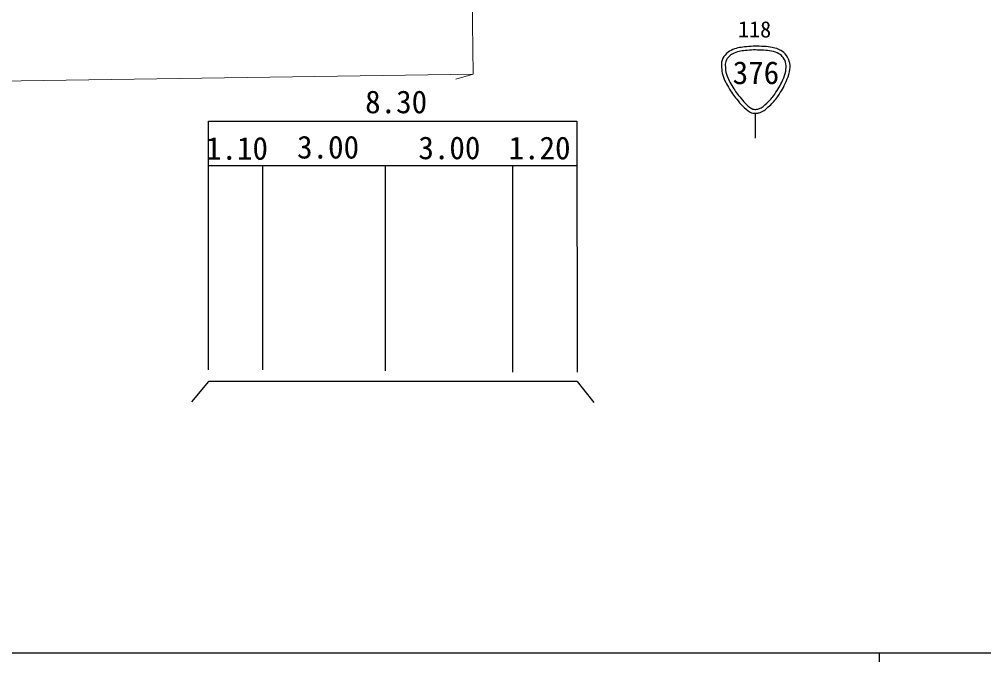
# Model space of a CAD drawing. Units: millimetres, scale not verified. Extents: x 40000 to 680000, y 20000 to 380000.
# Drawn here: x 271171 to 379777, y 204000 to 276329 of the extents above; entities that cross this region are included whole.
import ezdxf
from ezdxf.enums import TextEntityAlignment as Align

# ---------------------------------------------------------------- set-up
doc = ezdxf.new("R2010")
doc.units = ezdxf.units.MM
doc.header["$LTSCALE"] = 1000
for name, color, linetype, lineweight in [('M-BGD', 7, 'Continuous', 25), ('M-STR-HTXT', 7, 'Continuous', 13), ('M-STR-STRC', 7, 'Continuous', 25), ('M-TTL-BAND', 7, 'Continuous', 25)]:
    doc.layers.add(name, color=color, linetype=linetype, lineweight=lineweight)
doc.styles.add('ＭＳ ゴシック', font='')
doc.styles.get('ＭＳ ゴシック').set_extended_font_data('MS Gothic')

msp = doc.modelspace()

# ---------------------------------------------------------------- linework, layer by layer
at = {"layer": 'M-BGD'}
for p, q in [((292470, 259882), (333962, 259882)), ((298552, 259749), (298552, 236876)), ((312392, 259882), (312392, 236742)), ((326704, 259880), (326704, 236609)), ((292465, 235544), (290569, 233262)), ((333982, 235553), (292465, 235544)), ((334002, 235553), (335859, 233174))]:
    msp.add_line(p, q, dxfattribs=at)
msp.add_lwpolyline([(292470, 236876), (292470, 264869), (333956, 264869), (333992, 236609)], dxfattribs=at)
at = {"layer": 'M-STR-HTXT'}
for p, q in [((321929, 296390), (322268, 270143)), ((322268, 270143), (114075, 267054)), ((322268, 270143), (320344, 269597))]:
    msp.add_line(p, q, dxfattribs=at)
at = {"layer": 'M-STR-STRC'}
msp.add_line((354091, 262933), (354091, 265764), dxfattribs=at)
for points in [[(353050, 273239), (353814, 273322), (354250, 273298), (355017, 273260), (355391, 273241), (355604, 273237), (355969, 273154), (356362, 273065), (356596, 273020), (356942, 272816), (357220, 272652), (357368, 272527), (357556, 272266), (357776, 271959), (357869, 271749), (357937, 271377), (358003, 271011), (357961, 270792), (357894, 270425), (357813, 269981), (357718, 269739), (357535, 269325), (357230, 268639), (357016, 268268), (356583, 267654), (356262, 267200), (356065, 266949), (355652, 266576), (355278, 266237), (355060, 266028), (354594, 265835), (354463, 265781), (354377, 265779), (354235, 265772), (354003, 265760), (353861, 265737), (353642, 265814), (353273, 265944), (353113, 266128), (352818, 266385), (352513, 266650), (352375, 266835), (352119, 267147), (351711, 267645), (351477, 267926), (351146, 268479), (350803, 269053), (350606, 269385), (350406, 270023), (350298, 270367), (350272, 270573), (350258, 270933), (350246, 271240), (350221, 271426), (350321, 271716), (350439, 272053), (350574, 272227), (350829, 272477), (351060, 272703), (351228, 272800), (351527, 272921), (352090, 273150), (352446, 273173), (353050, 273239)], [(353136, 272825), (353859, 272902), (354271, 272875), (354996, 272837), (355341, 272819), (355538, 272816), (355875, 272739), (356217, 272662), (356421, 272623), (356723, 272444), (356941, 272316), (357057, 272218), (357204, 272013), (357381, 271767), (357456, 271598), (357510, 271300), (357566, 270993), (357531, 270809), (357475, 270502), (357401, 270096), (357313, 269875), (357146, 269497), (356855, 268841), (356650, 268486), (356236, 267899), (355936, 267475), (355752, 267240), (355366, 266891), (355035, 266592), (354842, 266406), (354429, 266235), (354350, 266202), (354298, 266201), (354213, 266197), (354047, 266188), (353945, 266172), (353788, 266227), (353478, 266336), (353344, 266490), (353097, 266706), (352814, 266953), (352685, 267124), (352447, 267415), (352054, 267895), (351829, 268165), (351511, 268697), (351187, 269238), (351002, 269550), (350813, 270151), (350719, 270453), (350696, 270634), (350683, 270950), (350674, 271194), (350654, 271342), (350734, 271572), (350826, 271837), (350931, 271973), (351131, 272169), (351316, 272349), (351450, 272426), (351689, 272523), (352224, 272741), (352562, 272764), (353136, 272825)]]:
    msp.add_open_spline(points, degree=3, knots=[0, 0, 0, 0, 1, 1, 1, 2, 2, 2, 3, 3, 3, 4, 4, 4, 5, 5, 5, 6, 6, 6, 7, 7, 7, 8, 8, 8, 9, 9, 9, 10, 10, 10, 11, 11, 11, 12, 12, 12, 13, 13, 13, 14, 14, 14, 15, 15, 15, 16, 16, 16, 17, 17, 17, 18, 18, 18, 19, 19, 19, 20, 20, 20, 21, 21, 21, 21], dxfattribs=at)
at = {"layer": 'M-TTL-BAND'}
for p, q in [((40000, 205000), (579000, 205000)), ((368000, 205000), (368000, 204000))]:
    msp.add_line(p, q, dxfattribs=at)

# ---------------------------------------------------------------- texts
at = {"layer": 'M-BGD', "style": 'ＭＳ ゴシック'}
for s, height, p in [('118', 1833, (352104, 273730)), ('8.30', 2566, (310119, 264980)), ('1.10', 2566, (292197, 259749)), ('3.00', 2566, (302454, 259882)), ('3.00', 2566, (316114, 259805)), ('1.20', 2566, (326268, 259794))]:
    msp.add_text(s, height=height, dxfattribs=at).set_placement(p, align=Align.BOTTOM_LEFT)
at = {"layer": 'M-STR-STRC', "style": 'ＭＳ ゴシック'}
msp.add_text('376', height=2566, dxfattribs=at).set_placement((351507, 268263), align=Align.BOTTOM_LEFT)

doc.saveas('drawing.dxf')
